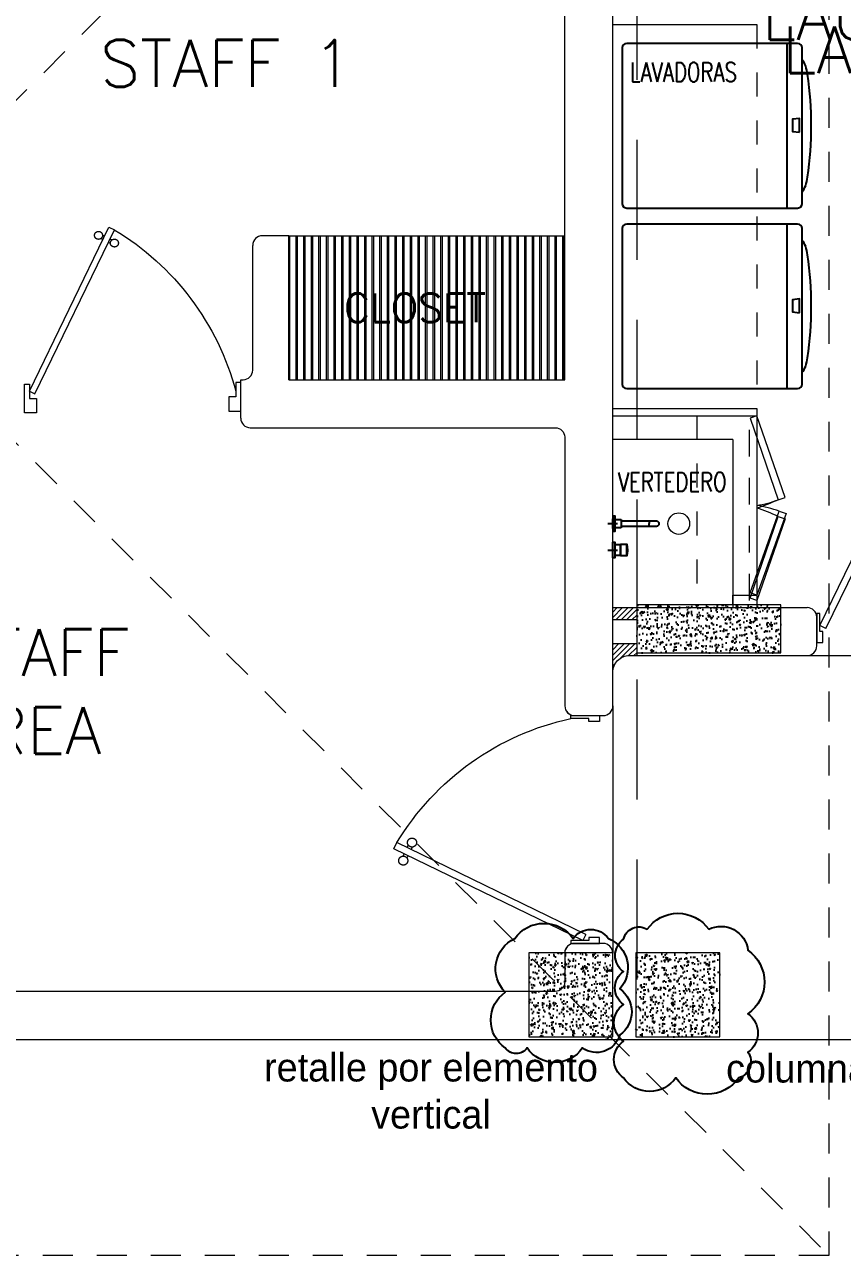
# Model space of a CAD drawing. Header units: metres. Extents: x -232 to 581, y 30 to 789.
# Drawn here: x 96.52 to 99.92, y 656.51 to 661.64 of the extents above; entities that cross this region are included whole.
import ezdxf

# ---------------------------------------------------------------- set-up
doc = ezdxf.new("R2010")
doc.units = ezdxf.units.M
for name, pattern in [('CENTER2', [28.575, 19.05, -3.175, 3.175, -3.175]), ('DASHED', [0.75, 0.5, -0.25]), ('HIDDEN2', [0.1875, 0.125, -0.0625])]:
    doc.linetypes.add(name, pattern=pattern)
for name, color, linetype, lineweight in [('A-DOOR', 35, 'Continuous', 5), ('A-WALL', 250, 'Continuous', 20), ('baños', 140, 'Continuous', 0), ('closets', 253, 'Continuous', 0), ('Columnas', 7, 'Continuous', 18), ('MOB FIJOS', 251, 'Continuous', 0), ('PLF 01', 252, 'Continuous', 9), ('PROYECCION', 9, 'DASHED', 0), ('textos', 7, 'Continuous', 0)]:
    doc.layers.add(name, color=color, linetype=linetype, lineweight=lineweight)
doc.layers.add('HATCH', color=8, linetype='Continuous')
doc.layers.add('MOBILIARIOS', color=252, linetype='Continuous')
doc.layers.add('PISO', color=7, linetype='Continuous', lineweight=5, true_color=0xe6e6e6)
doc.layers.add('Techos 1', color=7, linetype='HIDDEN2', lineweight=9, true_color=0x42391a)
doc.styles.add('Arch-Dim', font='romans.shx', dxfattribs={"width": 0.75})
doc.styles.get("Standard").update_dxf_attribs({"font": 'arial.ttf'})
pattern_1 = [(50, (109.59505, -7.243447), (0.058299094, -0.005100507), [0.006096, -0.067056]), (355, (109.59505, -7.24345), (-0.011277895, 0.06113819), [0.0048768, -0.053644987]), (100.451445, (109.59991, -7.24387), (0.0470212, 0.05603768), [0.005180803, -0.056988878]), (46.1842, (109.59505, -7.22719), (0.086745293, -0.013453545), [0.009144, -0.100584]), (96.63556, (109.60228, -7.22831), (0.075969323, 0.07917636), [0.00777121, -0.085483395]), (351.18415, (109.59505, -7.22719), (0.07596932, 0.07917636), [0.00731519, -0.080467114]), (21, (109.60318, -7.231255), (0.048516605, -0.032724863), [0.006096, -0.067056]), (326, (109.60318, -7.231255), (0.01977665, 0.05894015), [0.0048768, -0.0536448]), (71.451445, (109.607223, -7.23398), (0.068293254, 0.026215286), [0.005180803, -0.05698878]), (37.5, (109.595052, -7.243447), (0.000988353, 0.0270576124), [0, -0.05299456, 0, -0.0544576, 0, -0.053848]), (7.5, (109.595052, -7.243447), (0.021382292, 0.032057784), [0, -0.03104896, 0, -0.05177536, 0, -0.0205232]), (327.5, (109.576927, -7.243447), (0.0433889905, -0.001833198), [0, -0.02032, 0, -0.0633984, 0, -0.0841248]), (317.5, (109.5688, -7.243447), (0.047401338, 0.008136477), [0, -0.026416, 0, -0.04210304, 0, -0.0597408])]

# ---------------------------------------------------------------- blocks, each defined once
blk = doc.blocks.new('puerta 1.00')
at = {"layer": 'A-DOOR'}
for p, q in [((-0.15, -0.0125), (-0.9369, -0.3949)), ((-0.1376, -0.038), (-0.9245, -0.4204)), ((-0.1376, -0.038), (-0.15, -0.0125)), ((-0.8777, -0.3661), (-0.8826, -0.3559)), ((-0.9369, -0.3949), (-0.9245, -0.4204)), ((-0.8946, -0.3743), (-0.8996, -0.3641)), ((-0.8822, -0.3998), (-0.8772, -0.4101)), ((-0.8653, -0.3916), (-0.8603, -0.4018))]:
    blk.add_line(p, q, dxfattribs=at)
for points in [[(-0.08, 0), (-0.08, -0.025), (-0.125, -0.025), (-0.125, -0.0125), (-0.2, -0.0125), (-0.2, 0), (-0.08, 0)], [(-0.08, -0.95), (-0.08, -0.925), (-0.125, -0.925), (-0.125, -0.9375), (-0.2, -0.9375), (-0.2, -0.95), (-0.08, -0.95)]]:
    blk.add_lwpolyline(points, dxfattribs=at)
blk.add_arc((0.0366, 0.1602), 1.1229, 211.1336, 257.8343, dxfattribs=at)
for points in [[(-0.8982, -0.3642), (-0.9033, -0.3642), (-0.912, -0.3591), (-0.917, -0.3504), (-0.917, -0.3403), (-0.912, -0.3316), (-0.9033, -0.3265), (-0.8932, -0.3265), (-0.8844, -0.3316), (-0.8794, -0.3403), (-0.8794, -0.3504), (-0.8844, -0.3591), (-0.8932, -0.3642), (-0.8982, -0.3642)], [(-0.8617, -0.4394), (-0.8667, -0.4394), (-0.8754, -0.4344), (-0.8805, -0.4256), (-0.8805, -0.4156), (-0.8754, -0.4068), (-0.8667, -0.4018), (-0.8566, -0.4018), (-0.8479, -0.4068), (-0.8428, -0.4156), (-0.8428, -0.4257), (-0.8479, -0.4344), (-0.8566, -0.4394), (-0.8617, -0.4394)]]:
    blk.add_open_spline(points, degree=2, dxfattribs=at)
blk = doc.blocks.new('P90')
at = {"layer": 'A-DOOR'}
for p, q in [((-0.0476, -0.8576), (0.6364, -0.5264)), ((-0.0368, -0.88), (0.6473, -0.5489)), ((0.5843, -0.5517), (0.58, -0.5427)), ((0.5992, -0.5445), (0.5949, -0.5355)), ((0.6473, -0.5489), (0.6364, -0.5264)), ((0.5952, -0.5741), (0.5995, -0.5831)), ((0.6101, -0.5669), (0.6144, -0.5759)), ((-0.0368, -0.88), (-0.0476, -0.8576))]:
    blk.add_line(p, q, dxfattribs=at)
for points in [[(-0.06, -0.02), (-0.06, -0.05), (-0.12, -0.05), (-0.12, 0), (0, 0), (0, -0.02)], [(-0.0668, -0.88), (-0.0668, -0.85), (-0.1268, -0.85), (-0.1268, -0.9), (-0.0068, -0.9), (-0.0068, -0.88)]]:
    blk.add_lwpolyline(points, close=True, dxfattribs=at)
blk.add_arc((-0.3259, -1.105), 1.1228, 31.0139, 75.0797, dxfattribs=at)
for points in [[(0.5812, -0.5096), (0.5857, -0.5096), (0.5933, -0.5141), (0.5977, -0.5218), (0.5977, -0.5306), (0.5933, -0.5383), (0.5856, -0.5427), (0.5767, -0.5427), (0.5691, -0.5383), (0.5647, -0.5306), (0.5647, -0.5217), (0.5691, -0.514), (0.5768, -0.5096), (0.5812, -0.5096)], [(0.6133, -0.5758), (0.6177, -0.5758), (0.6254, -0.5803), (0.6298, -0.5879), (0.6298, -0.5968), (0.6253, -0.6045), (0.6176, -0.6089), (0.6088, -0.6089), (0.6011, -0.6044), (0.5967, -0.5967), (0.5967, -0.5879), (0.6011, -0.5802), (0.6088, -0.5758), (0.6133, -0.5758)]]:
    blk.add_open_spline(points, degree=2, dxfattribs=at)
blk = doc.blocks.new('bn29-51')
at = {"linetype": 'Continuous'}
for p, q in [((-0.1425, 0), (-0.0775, 0)), ((-0.1425, 0), (-0.1425, -0.0081)), ((-0.0775, -0.0081), (-0.0775, 0)), ((0.0325, 0), (-0.0325, 0)), ((-0.0325, 0), (-0.0325, -0.0081)), ((0.0325, -0.0081), (0.0325, 0)), ((-0.142, -0.0086), (-0.078, -0.0086)), ((-0.1275, -0.0086), (-0.1275, -0.035)), ((-0.1275, -0.035), (-0.0925, -0.035)), ((-0.1215, -0.035), (-0.1215, -0.152)), ((-0.0985, -0.152), (-0.0985, -0.035)), ((-0.0925, -0.035), (-0.0925, -0.0086)), ((-0.032, -0.0086), (0.032, -0.0086)), ((-0.0242, -0.0335), (-0.024, -0.0579)), ((0.024, -0.0333), (-0.024, -0.0333)), ((-0.0232, -0.0086), (-0.023, -0.0305)), ((-0.0226, -0.031), (-0.0226, -0.0322)), ((-0.0225, -0.031), (0.0225, -0.031)), ((0.0226, -0.0322), (0.0226, -0.031)), ((0.023, -0.0305), (0.0232, -0.0086)), ((0.024, -0.0579), (0.0242, -0.0335)), ((0.0242, -0.0335), (0.0242, -0.0335)), ((-0.0175, -0.0587), (-0.0175, -0.06)), ((-0.017, -0.0605), (0.017, -0.0605)), ((-0.0071, -0.061), (-0.0071, -0.0605)), ((-0.0071, -0.061), (-0.0071, -0.0605)), ((-0.0071, -0.061), (-0.0071, -0.0605)), ((-0.0071, -0.061), (-0.0071, -0.0605)), ((-0.0071, -0.061), (-0.0071, -0.0605)), ((-0.0071, -0.061), (-0.0071, -0.0605)), ((-0.007, -0.061), (-0.0071, -0.061)), ((-0.0071, -0.061), (-0.0071, -0.061)), ((-0.0071, -0.061), (-0.0071, -0.061)), ((-0.0071, -0.061), (-0.0071, -0.061)), ((-0.0071, -0.061), (-0.0071, -0.061)), ((-0.0071, -0.061), (-0.0071, -0.061)), ((-0.007, -0.061), (-0.007, -0.0605)), ((-0.007, -0.061), (-0.007, -0.0605)), ((-0.007, -0.061), (-0.007, -0.0605)), ((-0.0069, -0.061), (-0.007, -0.061)), ((-0.007, -0.061), (-0.007, -0.061)), ((-0.007, -0.061), (-0.007, -0.061)), ((-0.0069, -0.061), (-0.0069, -0.0605)), ((-0.0069, -0.061), (-0.0069, -0.0605)), ((-0.0068, -0.061), (-0.0069, -0.061)), ((-0.0069, -0.061), (-0.0069, -0.061)), ((-0.0068, -0.061), (-0.0068, -0.0605)), ((-0.0068, -0.061), (-0.0068, -0.0605)), ((-0.0067, -0.061), (-0.0068, -0.061)), ((-0.0068, -0.061), (-0.0068, -0.061)), ((-0.0067, -0.061), (-0.0067, -0.0605)), ((-0.0067, -0.061), (-0.0067, -0.0605)), ((-0.0067, -0.061), (-0.0067, -0.0605)), ((-0.0066, -0.061), (-0.0067, -0.061)), ((-0.0067, -0.061), (-0.0067, -0.061)), ((-0.0067, -0.061), (-0.0067, -0.061)), ((-0.0066, -0.061), (-0.0066, -0.0605)), ((-0.0066, -0.061), (-0.0066, -0.0605)), ((-0.0065, -0.061), (-0.0066, -0.061)), ((-0.0066, -0.061), (-0.0066, -0.061)), ((-0.0065, -0.061), (-0.0065, -0.0605)), ((-0.0064, -0.061), (-0.0065, -0.061)), ((-0.0064, -0.061), (-0.0064, -0.0605)), ((-0.0063, -0.061), (-0.0064, -0.061)), ((-0.0063, -0.061), (-0.0063, -0.0605)), ((-0.0063, -0.061), (-0.0063, -0.0605)), ((-0.0062, -0.061), (-0.0063, -0.061)), ((-0.0063, -0.061), (-0.0063, -0.061)), ((-0.0062, -0.061), (-0.0062, -0.0605)), ((-0.0061, -0.061), (-0.0062, -0.061)), ((-0.0061, -0.061), (-0.0061, -0.0605)), ((-0.006, -0.061), (-0.0061, -0.061)), ((-0.006, -0.061), (-0.006, -0.0605)), ((-0.0058, -0.061), (-0.006, -0.061)), ((-0.0058, -0.061), (-0.0058, -0.0605)), ((-0.0057, -0.061), (-0.0058, -0.061)), ((-0.0057, -0.061), (-0.0057, -0.0605)), ((-0.0056, -0.061), (-0.0057, -0.061)), ((-0.0056, -0.061), (-0.0056, -0.0605)), ((-0.0055, -0.061), (-0.0056, -0.061)), ((-0.0055, -0.0605), (-0.0055, -0.061)), ((-0.0052, -0.061), (-0.0055, -0.061)), ((-0.0052, -0.061), (-0.0051, -0.061)), ((-0.0051, -0.0605), (-0.0051, -0.061)), ((-0.0051, -0.061), (-0.0051, -0.061)), ((-0.0051, -0.061), (-0.0034, -0.061)), ((-0.0034, -0.061), (-0.0034, -0.0605)), ((-0.0034, -0.061), (-0.0016, -0.061)), ((-0.0016, -0.061), (0.0016, -0.061)), ((0.0016, -0.061), (0.0027, -0.061)), ((0.0027, -0.061), (0.0027, -0.0605)), ((0.0027, -0.061), (0.0037, -0.061)), ((0.0037, -0.061), (0.0038, -0.061)), ((0.0038, -0.061), (0.0038, -0.0605)), ((0.0038, -0.061), (0.0052, -0.061)), ((0.0055, -0.061), (0.0052, -0.061)), ((0.0055, -0.061), (0.0055, -0.0605)), ((0.0055, -0.061), (0.0067, -0.061)), ((0.0067, -0.061), (0.0067, -0.0605)), ((0.0067, -0.061), (0.0069, -0.061)), ((0.0069, -0.061), (0.0069, -0.0605)), ((0.0175, -0.06), (0.0175, -0.0587)), ((-0.1215, -0.152), (-0.11, -0.152)), ((-0.1215, -0.152), (-0.1215, -0.1788)), ((-0.0985, -0.152), (-0.11, -0.152)), ((-0.0985, -0.1788), (-0.0985, -0.152)), ((-0.1215, -0.1788), (-0.1215, -0.1825)), ((-0.0985, -0.1825), (-0.0985, -0.1788))]:
    blk.add_line(p, q, dxfattribs=at)
at = {"linetype": 'CENTER2'}
for p, q in [((-0.09, 0), (-0.13, 0)), ((-0.11, 0.02), (-0.11, -0.02)), ((0.02, 0), (-0.02, 0)), ((0, 0.02), (0, -0.02))]:
    blk.add_line(p, q, dxfattribs=at)
at = {"linetype": 'Continuous'}
for centre, radius, start, end in [((-0.142, -0.0081), 0.0005, 180, 270), ((-0.078, -0.0081), 0.0005, 270, 0), ((-0.032, -0.0081), 0.0005, 180, 270), ((-0.024, -0.0335), 0.0002, 89.9603, 180.7921), ((-0.0225, -0.0305), 0.0005, 180.5, 253.0499), ((-0.0221, -0.0322), 0.0005, 180.5, 205.8892), ((0, -0.0214), 0.0251, 205.8892, 208.3369), ((0, -0.0214), 0.0251, 331.6671, 334.1108), ((0.0225, -0.0305), 0.0005, 286.9501, 359.5), ((0.0221, -0.0322), 0.0005, 334.1108, 359.5), ((0.024, -0.0335), 0.0002, 359.5288, 90.0657), ((0.032, -0.0081), 0.0005, 270, 0), ((-0.017, -0.06), 0.0005, 180.5, 270), ((0.017, -0.06), 0.0005, 270, 359.5)]:
    blk.add_arc(centre, radius, start, end, dxfattribs=at)
for points, knots in [([(-0.024, -0.0579), (-0.024, -0.0579), (-0.0227, -0.0579), (-0.0174, -0.0579), (-0.0094, -0.0579), (-0.0031, -0.0579), (0.0018, -0.0579), (0.0054, -0.0579), (0.0113, -0.0579), (0.0176, -0.0579), (0.0226, -0.0579), (0.024, -0.0579), (0.024, -0.0579)], [0.2206625, 0.2206625, 0.2206625, 0.2206625, 0.2830677, 0.3454723, 0.4077886, 0.4703297, 0.470399, 0.5062925, 0.5420964, 0.5956479, 0.6553983, 0.7204072, 0.7204072, 0.7204072, 0.7204072]), ([(-0.024, -0.0579), (-0.024, -0.0579), (-0.024, -0.058), (-0.0239, -0.0581), (-0.0239, -0.0582), (-0.0238, -0.0583), (-0.0237, -0.0583), (-0.0236, -0.0584), (-0.0235, -0.0584)], [0, 0, 0, 0, 0.239285, 0.369927, 0.500175, 0.630368, 0.760882, 1, 1, 1, 1]), ([(0.0235, -0.0584), (0.0236, -0.0584), (0.0237, -0.0583), (0.0238, -0.0583), (0.0239, -0.0582), (0.0239, -0.0581), (0.024, -0.058), (0.024, -0.0579), (0.024, -0.0579)], [0, 0, 0, 0, 0.239117, 0.369631, 0.499824, 0.630072, 0.760714, 1, 1, 1, 1])]:
    blk.add_open_spline(points, degree=3, knots=knots, dxfattribs=at)
for points in [[(-0.0235, -0.0584), (-0.0214, -0.0585), (-0.0194, -0.0587), (-0.0175, -0.0588)], [(0.0175, -0.0588), (0.0194, -0.0587), (0.0214, -0.0585), (0.0235, -0.0584)], [(-0.1215, -0.1825), (-0.1215, -0.1851), (-0.119, -0.1903), (-0.113, -0.1925), (-0.11, -0.1925)], [(-0.11, -0.1925), (-0.107, -0.1925), (-0.101, -0.1903), (-0.0985, -0.1851), (-0.0985, -0.1825)]]:
    blk.add_open_spline(points, degree=3, dxfattribs=at)
blk = doc.blocks.new('cl02b-planta')
blk.add_lwpolyline([(1.0729, 0.6704), (0.3871, 0.6704)])
blk.add_lwpolyline([(0.7026, 0.6181), (0.7608, 0.6181), (0.757, 0.6473), (0.7064, 0.6473)], close=True)
for centre, start, end in [((0.4058, 1.3378), 90, 180), ((1.0541, 1.3378), 0, 90), ((0.4058, 0.626), 180, 270), ((1.0541, 0.626), 270, 360)]:
    blk.add_arc(centre, 0.0187, start, end)
for points in [[(0.3871, 1.3378), (0.3871, 1.1005), (0.3871, 0.8633), (0.3871, 0.626)], [(1.0541, 1.3565), (0.838, 1.3565), (0.6219, 1.3565), (0.4058, 1.3565)], [(1.0729, 0.626), (1.0729, 0.8633), (1.0729, 1.1005), (1.0729, 1.3378)], [(0.4058, 0.6072), (0.4221, 0.6072), (0.4385, 0.6072), (0.4549, 0.6072)]]:
    blk.add_open_spline(points, degree=3)
for points, knots in [([(0.4549, 0.6072), (0.6383, 0.6072), (0.8216, 0.6072), (1.005, 0.6072), (1.0214, 0.6072), (1.0378, 0.6072), (1.0541, 0.6072)], [-3.008028, -3.008028, -3.008028, -3.008028, -1.202999, -1.202999, -1.202999, -1.041988, -1.041988, -1.041988, -1.041988]), ([(0.4549, 0.6072), (0.4673, 0.5945), (0.4923, 0.5878), (0.5896, 0.5738), (0.6583, 0.5691), (0.73, 0.5691)], [-2.130599, -2.130599, -2.130599, -2.130599, -1.882644, -1.882644, -1.083277, -1.083277, -1.083277, -1.083277]), ([(0.73, 0.5691), (0.8016, 0.5691), (0.8703, 0.5738), (0.9676, 0.5878), (0.9926, 0.5945), (1.005, 0.6072)], [-1.083277, -1.083277, -1.083277, -1.083277, -0.28391, -0.28391, -0.035954, -0.035954, -0.035954, -0.035954])]:
    blk.add_open_spline(points, degree=3, knots=knots)
blk = doc.blocks.new('27.11.2025 LN09 1ER NIVEL')
at = {"layer": 'closets', "true_color": 0x000000, "transparency": 33554687}
h = blk.add_hatch(dxfattribs=at)
h.set_pattern_fill('LINE', color=18, scale=0.01, angle=90)
h.set_pattern_definition([(90, (68.595354, 290.310115), (-0.03175, 2e-18), [])])
h.paths.add_polyline_path([(174.4338, 94.5941), (175.5833, 94.5941), (175.5833, 93.9941), (174.4338, 93.9941)])
at = {"layer": 'A-WALL', "color": 18, "true_color": 0x000000}
for p, q in [((175.5838, 93.9941), (175.5838, 97.4041)), ((174.2838, 94.0341), (174.2838, 94.5541)), ((174.4338, 94.5941), (174.3238, 94.5941)), ((174.4338, 93.9941), (174.4338, 94.5941)), ((174.2338, 93.9941), (174.2438, 93.9941)), ((174.2338, 93.8341), (174.2338, 93.9941)), ((174.4338, 93.9941), (175.5838, 93.9941)), ((175.7838, 93.0441), (176.5938, 93.0441))]:
    blk.add_line(p, q, dxfattribs=at)
for points in [[(175.7838, 93.0441), (175.7838, 97.0041, -0.414214), (175.8238, 97.0441), (176.3438, 97.0441, 0.414214), (176.3838, 97.0841), (176.3838, 97.2041, 0.414214), (176.3438, 97.2441), (175.8238, 97.2441, -0.414214), (175.7838, 97.2841), (175.7838, 97.6041, 0.414214), (175.7438, 97.6441), (175.5338, 97.6441)], [(174.2732, 93.7941), (175.5437, 93.7941, -0.414086), (175.5837, 93.7541), (175.5842, 92.6341, 0.414086), (175.6242, 92.5941), (175.7443, 92.5941, 0.415429), (175.7843, 92.6343), (175.7838, 92.7741, -0.414214), (175.8538, 92.8441), (176.5638, 92.8441)], [(175.8538, 92.8441), (176.5938, 92.8441, 0.414214), (176.6338, 92.8841), (176.6338, 93.0041)]]:
    blk.add_lwpolyline(points, format="xyb", dxfattribs=at)
blk.add_lwpolyline([(175.5438, 91.4441), (173.2238, 91.4441, 0.414214), (173.1838, 91.4041), (173.1838, 91.2841, 0.414214), (173.2238, 91.2441), (175.7438, 91.2441, 0.414214), (175.7838, 91.2841), (175.7838, 91.6041, 0.414214), (175.7438, 91.6441), (175.6238, 91.6441, 0.414214), (175.5838, 91.6041), (175.5838, 91.4841, -0.414214)], format="xyb", close=True, dxfattribs=at)
for centre, start, end in [((174.3238, 94.5541), 90, 180), ((174.2438, 94.0341), 270, 360), ((174.2738, 93.8341), 180, 270), ((176.5938, 93.0041), 0, 90)]:
    blk.add_arc(centre, 0.04, start, end, dxfattribs=at)
at = {"layer": 'closets', "color": 18, "true_color": 0x000000, "transparency": 33554687}
blk.add_line((174.4338, 94.5941), (175.5838, 94.5941), dxfattribs=at)
at = {"layer": 'MOB FIJOS', "color": 18, "true_color": 0x000000}
for p, q in [((175.7838, 95.4741), (176.3836, 95.4741)), ((175.7838, 93.8741), (176.3841, 93.8741)), ((175.7838, 93.8441), (176.3841, 93.8441)), ((176.3841, 93.8441), (176.3841, 93.0441)), ((176.2838, 93.7441), (175.7838, 93.7441)), ((176.2841, 93.7441), (176.2841, 93.0441))]:
    blk.add_line(p, q, dxfattribs=at)
for points in [[(176.4734, 93.4938), (176.5018, 93.5036), (176.3841, 93.8441), (176.3557, 93.8343)], [(176.4734, 93.4245), (176.5018, 93.4147), (176.3841, 93.0741), (176.3557, 93.0839)]]:
    blk.add_lwpolyline(points, close=True, dxfattribs=at)
for centre, start, end in [((176.0614, 94.4233), 288.5038, 293.9059), ((176.0614, 92.4949), 66.0941, 71.4962)]:
    blk.add_arc(centre, 1.0168, start, end, dxfattribs=at)
blk.add_ellipse((176.0588, 93.3941), major_axis=(0.0318, -0.0318), ratio=1, start_param=2.356194489560823, end_param=8.639379796740409, dxfattribs=at)
at = {"layer": 'PISO', "color": 18, "true_color": 0x000000}
for p, q in [((176.5938, 92.8441), (177.6238, 92.8441)), ((175.7843, 92.6343), (175.7838, 91.6041)), ((175.7438, 91.2441), (183.8238, 91.2441))]:
    blk.add_line(p, q, dxfattribs=at)
at = {"layer": 'PROYECCION', "color": 18, "linetype": 'DASHED', "ltscale": 0.1, "true_color": 0x000000}
for p, q in [((176.3836, 95.4741), (176.3841, 93.8441)), ((176.1338, 93.8441), (176.1338, 93.0441)), ((176.3541, 93.0741), (176.3541, 93.8441))]:
    blk.add_line(p, q, dxfattribs=at)
at = {"layer": 'Techos 1', "color": 18, "true_color": 0x000000}
for p, q in [((176.6838, 98.5441), (172.5838, 94.4441)), ((176.6838, 98.5441), (176.6838, 90.3441)), ((172.5838, 94.4441), (176.6838, 90.3441)), ((176.6838, 90.3441), (166.8838, 90.344))]:
    blk.add_line(p, q, dxfattribs=at)
at = {"color": 18, "true_color": 0x000000, "xscale": -1.000000000000002, "rotation": 90}
blk.add_blockref('bn29-51', (175.7838, 93.2841), dxfattribs=at)
at = {"layer": 'A-DOOR', "color": 18, "true_color": 0x000000}
for name, p, xscale, rotation in [('P90', (174.2338, 93.9824), -1, 270), ('puerta 1.00', (176.6338, 92.8191), -1.000000000000002, 90), ('puerta 1.00', (176.6338, 92.8191), -1.000000000000002, 90), ('puerta 1.00', (175.8092, 91.6441), -1, 180)]:
    blk.add_blockref(name, p, dxfattribs=dict(at, xscale=xscale, rotation=rotation))
at = {"layer": 'MOBILIARIOS', "color": 18, "true_color": 0x000000, "rotation": 90}
for p in [(177.1799, 94.3226), (177.1799, 93.5699)]:
    blk.add_blockref('cl02b-planta', p, dxfattribs=at)
at = {"layer": 'textos', "color": 18, "true_color": 0x000000}
for s, insert, char_height, width, attachment_point in [('{\\Fromans|c0; LAUNDRY}', (176.3563, 95.2719), 0.195, 3.404877, 7), ('{\\Fromans|c0; STAFF 1}', (173.5141, 95.2154), 0.195, 3.404877, 7), ('\\pxqc;{\\Fromans|c0;\\H0.8x;CLOSET\\H1.25x; }', (176.6564, 94.234), 0.15, 3.392974, 9), ('{\\Fromans|c0;STAFF \\PAREA}', (173.0182, 92.4343), 0.195, 3.422974, 7)]:
    blk.add_mtext(s, dxfattribs=dict(at, insert=insert, char_height=char_height, width=width, attachment_point=attachment_point))
at = {"layer": 'textos', "color": 18, "true_color": 0x000000, "insert": (175.8561, 95.3161), "char_height": 0.08, "width": 26.65337, "attachment_point": 1, "style": 'Arch-Dim'}
blk.add_mtext('\\pxt5.9124,29;LAVADORAS', dxfattribs=at)
at = {"layer": 'textos', "color": 18, "lineweight": 13, "true_color": 0x000000, "insert": (175.8053, 93.6078), "char_height": 0.08, "width": 26.65337, "attachment_point": 1, "style": 'Arch-Dim'}
blk.add_mtext('\\pxt5.9124,29;VERTEDERO', dxfattribs=at)
blk = doc.blocks.new('20.03.2026 LN 09 PRIMER NIVEL ARQ')
at = {"layer": 'closets', "transparency": 33554687}
h = blk.add_hatch(dxfattribs=at)
h.set_pattern_fill('LINE', color=1, scale=0.01, angle=90)
h.set_pattern_definition([(90, (-112.02442, 136.57283), (-0.03175, 2e-18), [])])
h.paths.add_polyline_path([(-6.186, -59.1432), (-5.0365, -59.1432), (-5.0365, -59.7432), (-6.186, -59.7432)])
at = {"layer": 'HATCH'}
h = blk.add_hatch(dxfattribs=at)
h.set_pattern_fill('AR-CONC', color=1, scale=0.00032)
h.set_pattern_definition(pattern_1)
h.paths.add_polyline_path([(-4.736, -60.6822), (-4.736, -60.8822), (-4.136, -60.8822), (-4.136, -60.6822)])
h = blk.add_hatch(dxfattribs=at)
h.set_pattern_fill('AR-CONC', color=1, scale=0.00032)
h.set_pattern_definition(pattern_1)
h.paths.add_polyline_path([(-5.186, -62.4822), (-4.836, -62.4822), (-4.836, -62.1322), (-5.186, -62.1322)])
h = blk.add_hatch(dxfattribs=at)
h.set_pattern_fill('AR-CONC', color=1, scale=0.00032)
h.set_pattern_definition(pattern_1)
h.paths.add_polyline_path([(-4.7393, -62.4822), (-4.3893, -62.4822), (-4.3893, -62.1322), (-4.7393, -62.1322)])
at = {"layer": 'PLF 01'}
h = blk.add_hatch(dxfattribs=at)
h.set_pattern_fill('LINE', color=1, scale=0.005, angle=45)
h.set_pattern_definition([(45, (109.595052, -7.243447), (-0.0112253202, 0.0112253202), [])])
h.paths.add_polyline_path([(-4.736, -60.7432), (-4.736, -60.6932), (-4.836, -60.6932), (-4.836, -60.7432)])
h.paths.add_polyline_path([(-4.836, -60.8432), (-4.836, -60.9632, -0.414214), (-4.766, -60.8932), (-4.736, -60.8932), (-4.736, -60.8822), (-4.736, -60.8432)])
at = {"layer": 'A-WALL', "color": 1}
for p, q in [((-5.036, -59.7432), (-5.036, -56.4322)), ((-6.186, -59.1432), (-6.296, -59.1432)), ((-6.186, -59.7432), (-6.186, -59.1432)), ((-6.336, -59.7032), (-6.336, -59.1832)), ((-6.386, -59.7432), (-6.376, -59.7432)), ((-6.386, -59.9032), (-6.386, -59.7432)), ((-6.186, -59.7432), (-5.036, -59.7432)), ((-4.836, -60.6932), (-4.736, -60.6932)), ((-4.736, -60.6932), (-4.026, -60.6932)), ((-4.836, -60.7432), (-4.736, -60.7432)), ((-4.836, -60.8432), (-4.736, -60.8432)), ((-4.736, -60.8822), (-4.736, -60.8932))]:
    blk.add_line(p, q, dxfattribs=at)
for points in [[(-4.836, -60.9632), (-4.836, -56.7432)], [(-4.766, -60.8932), (-4.736, -60.8932)]]:
    blk.add_lwpolyline(points, dxfattribs=at)
for points in [[(-6.3466, -59.9432), (-5.076, -59.9432, -0.414086), (-5.036, -59.9831), (-5.0355, -61.1032, 0.414086), (-4.9955, -61.1432), (-4.8754, -61.1432, 0.415429), (-4.8354, -61.103), (-4.836, -60.9632, 0)], [(-4.736, -60.8932), (-4.026, -60.8932, 0.414214), (-3.986, -60.8532), (-3.986, -60.7332)], [(-4.836, -60.9632, -0.414214), (-4.766, -60.8932), (-4.056, -60.8932)], [(-5.186, -62.2932), (-7.396, -62.2932, 0.414214), (-7.436, -62.3332), (-7.436, -62.4532, 0.414214), (-7.396, -62.4932), (-4.876, -62.4932, 0.414214), (-4.836, -62.4532), (-4.836, -62.1332, 0.414214), (-4.876, -62.0932), (-4.996, -62.0932, 0.407284), (-5.036, -62.1322)]]:
    blk.add_lwpolyline(points, format="xyb", dxfattribs=at)
for centre, start, end in [((-6.296, -59.1832), 90, 180), ((-6.376, -59.7032), 270, 360), ((-6.346, -59.9032), 180, 270), ((-4.026, -60.7332), 0, 90)]:
    blk.add_arc(centre, 0.04, start, end, dxfattribs=at)
at = {"layer": 'baños', "color": 1}
blk.add_ellipse((-4.561, -60.3432), major_axis=(0.0318, -0.0318), ratio=1, start_param=2.356194489560823, end_param=8.639379796740409, dxfattribs=at)
at = {"layer": 'closets', "color": 1, "transparency": 33554687}
blk.add_line((-6.186, -59.1432), (-5.036, -59.1432), dxfattribs=at)
at = {"layer": 'Columnas', "color": 1}
for points in [[(-4.736, -60.6822), (-4.736, -60.8822), (-4.136, -60.8822), (-4.136, -60.6822)], [(-5.186, -62.4822), (-4.836, -62.4822), (-4.836, -62.1322), (-5.186, -62.1322)], [(-4.7393, -62.4822), (-4.3893, -62.4822), (-4.3893, -62.1322), (-4.7393, -62.1322)]]:
    blk.add_lwpolyline(points, close=True, dxfattribs=at)
at = {"layer": 'MOB FIJOS', "color": 1}
for p, q in [((-4.836, -58.2632), (-4.2361, -58.2632)), ((-4.836, -59.8632), (-4.2357, -59.8632)), ((-4.836, -59.8932), (-4.2357, -59.8932)), ((-4.2357, -59.8932), (-4.2357, -60.6413)), ((-4.336, -59.9932), (-4.836, -59.9932)), ((-4.3357, -59.9932), (-4.3357, -60.6522))]:
    blk.add_line(p, q, dxfattribs=at)
for points in [[(-4.1463, -60.2435), (-4.118, -60.2337), (-4.2357, -59.8932), (-4.264, -59.903)], [(-4.1426, -60.2914), (-4.1142, -60.3012), (-4.2357, -60.6413), (-4.264, -60.6315)], [(-4.3357, -60.6413), (-4.2357, -60.6413), (-4.2357, -60.6822), (-4.3357, -60.6822)]]:
    blk.add_lwpolyline(points, close=True, dxfattribs=at)
for centre, radius, start, end in [((-4.3055, -59.8245), 0.4482, 278.9618, 290.7999), ((-4.3399, -60.8597), 0.6016, 70.8569, 80.0265)]:
    blk.add_arc(centre, radius, start, end, dxfattribs=at)
at = {"layer": 'PISO', "color": 1, "linetype": 'DASHED'}
blk.add_line((-4.736, -56.4932), (-4.736, -62.4932), dxfattribs=at)
at = {"layer": 'PISO', "color": 1}
for p, q in [((-4.026, -60.8932), (-2.996, -60.8932)), ((-4.8354, -61.103), (-4.836, -62.1332)), ((-4.876, -62.4932), (3.204, -62.4932))]:
    blk.add_line(p, q, dxfattribs=at)
at = {"layer": 'PROYECCION', "color": 1, "linetype": 'DASHED', "ltscale": 0.1}
for p, q in [((-4.2361, -58.2632), (-4.2357, -59.8932)), ((-4.486, -59.8932), (-4.486, -60.6932)), ((-4.2657, -60.6522), (-4.2657, -59.8932))]:
    blk.add_line(p, q, dxfattribs=at)
at = {"layer": 'Techos 1', "color": 1}
for p, q in [((-3.936, -55.1932), (-8.036, -59.2932)), ((-3.936, -55.1932), (-3.936, -63.3932)), ((-8.036, -59.2932), (-3.936, -63.3932)), ((-3.936, -63.3932), (-13.736, -63.3932))]:
    blk.add_line(p, q, dxfattribs=at)
at = {"layer": 'A-DOOR', "color": 1}
for name, p, xscale, rotation in [('P90', (-6.386, -59.7549), -1, 270), ('puerta 1.00', (-3.986, -60.9182), -1.000000000000001, 90), ('puerta 1.00', (-3.986, -60.9182), -1.000000000000001, 90), ('puerta 1.00', (-4.8106, -62.0932), -1, 180)]:
    blk.add_blockref(name, p, dxfattribs=dict(at, xscale=xscale, rotation=rotation))
at = {"layer": 'baños', "color": 1, "xscale": -1.000000000000001, "rotation": 90}
blk.add_blockref('bn29-51', (-4.836, -60.4532), dxfattribs=at)
at = {"layer": 'MOBILIARIOS', "color": 1, "rotation": 90}
for p in [(-3.4399, -59.4147), (-3.4399, -60.1674)]:
    blk.add_blockref('cl02b-planta', p, dxfattribs=at)
at = {"layer": 'baños', "color": 1, "linetype": 'Continuous'}
for tag, p in [('MODELNUMBER', (-12.0611, -62.0707)), ('MATERIAL', (-12.0611, -62.0709)), ('PRODUCT', (-12.0611, -62.0708)), ('TRADENAME', (-12.0611, -62.0708))]:
    blk.add_attdef(tag, p, '', height=0.0000254, rotation=359.9999, dxfattribs=at)
at = {"layer": 'textos', "color": 1}
for s, insert, char_height, width, attachment_point in [('{\\Fromans|c0; LAUNDRY}', (-4.3482, -58.3262), 0.195, 3.404877, 7), ('{\\Fromans|c0; STAFF 1}', (-7.1057, -58.5219), 0.195, 3.404877, 7), ('\\pxqc;{\\Fromans|c0;\\H0.8x;CLOSET\\H1.25x; }', (-3.9634, -59.5033), 0.15, 3.392974, 9), ('{\\Fromans|c0;STAFF \\PAREA}', (-7.6016, -61.303), 0.195, 3.422974, 7)]:
    blk.add_mtext(s, dxfattribs=dict(at, insert=insert, char_height=char_height, width=width, attachment_point=attachment_point))
at = {"layer": 'textos', "color": 1, "insert": (-4.7637, -58.4212), "char_height": 0.08, "width": 26.65337, "attachment_point": 1, "style": 'Arch-Dim'}
blk.add_mtext('\\pxt5.9124,29;LAVADORAS', dxfattribs=at)
at = {"layer": 'textos', "color": 1, "lineweight": 13, "insert": (-4.8145, -60.1295), "char_height": 0.08, "width": 26.65337, "attachment_point": 1, "style": 'Arch-Dim'}
blk.add_mtext('\\pxt5.9124,29;VERTEDERO', dxfattribs=at)

msp = doc.modelspace()

# ---------------------------------------------------------------- linework, layer by layer
at = {"color": 6}
for points in [[(99.0107, 657.2523, -0.520567), (99.0107, 657.4058, -0.520567), (99.0107, 657.5587, -0.520567), (99.0107, 657.6957, -0.520567), (99.0107, 657.8298, -0.520567), (99.1093, 657.8716, -0.520567), (99.3658, 657.8716, -0.520567), (99.5291, 657.784, -0.520567), (99.5291, 657.5194, -0.520567), (99.5291, 657.3593, -0.520567), (99.4905, 657.2523, -0.520567), (99.2284, 657.2523, -0.520567)], [(98.5183, 657.377, -0.520567), (98.5183, 657.6096, -0.520567), (98.5574, 657.833, -0.520567), (98.8008, 657.833, -0.520567), (98.9475, 657.833, -0.520567), (98.995, 657.6233, -0.520567), (98.995, 657.4316, -0.520567), (98.8398, 657.377, -0.520567), (98.6089, 657.377, -0.520567)]]:
    msp.add_lwpolyline(points, format="xyb", close=True, dxfattribs=at)

# ---------------------------------------------------------------- block references
at = {"color": 1}
for name, p in [('20.03.2026 LN 09 PRIMER NIVEL ARQ', (103.8018, 719.9057)), ('27.11.2025 LN09 1ER NIVEL', (-76.818, 566.1684))]:
    msp.add_blockref(name, p, dxfattribs=at)

# ---------------------------------------------------------------- texts
at = {"color": 6, "char_height": 0.117677, "attachment_point": 1}
for s, width, insert in [('\\pxqc;{\\fCentury Gothic|b0|i0|c0|p34;retalle por elemento vertical}', 1.4992, (97.459, 657.3549)), ('\\pxqc;{\\fCentury Gothic|b0|i0|c0|p34;columna adicional}', 1.334122, (99.4008, 657.3506))]:
    msp.add_mtext_dynamic_manual_height_columns(s, width=width, gutter_width=0.0869, heights=[0.7944], dxfattribs=dict(at, insert=insert))

doc.saveas('drawing.dxf')
